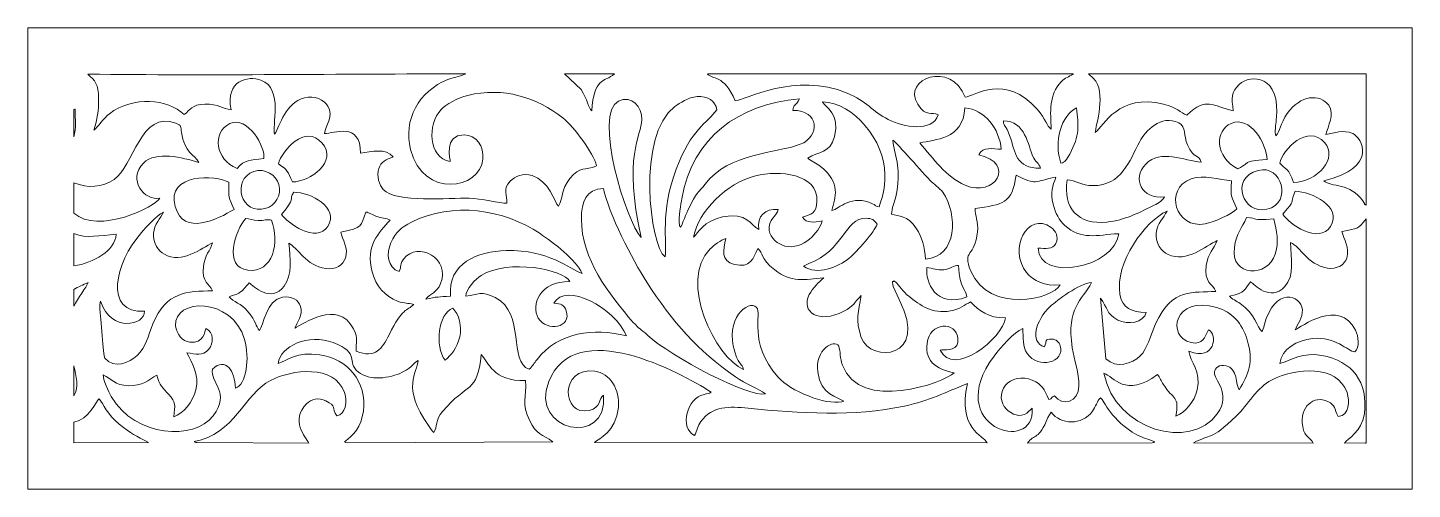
# Model space of a CAD drawing. Header units: millimetres. Extents: x -181 to 1707, y -676 to -472.
# Drawn here: x 1107 to 1707, y -672 to -472 of the extents above; entities that cross this region are included whole.
import ezdxf

# ---------------------------------------------------------------- set-up
doc = ezdxf.new("R2010")
doc.units = ezdxf.units.MM
doc.header["$MEASUREMENT"] = 0
doc.layers.add('Layer 1', color=7, linetype='Continuous')

msp = doc.modelspace()

# ---------------------------------------------------------------- linework, layer by layer
at = {"layer": 'Layer 1', "color": 250, "lineweight": 20}
msp.add_lwpolyline([(1106.6759, -671.8576), (1706.6759, -671.8576), (1706.6759, -471.8576), (1106.6759, -471.8576), (1106.6759, -671.8576)], close=True, dxfattribs=at)
for points, knots in [([(1496.6562, -491.8576), (1496.6562, -491.8576), (1401.2047, -491.8576), (1401.2047, -491.8576), (1403.1721, -494.4235), (1408.4092, -491.9268), (1413.2331, -503.5918), (1417.0499, -503.3117), (1439.4087, -490.7498), (1461.8185, -500.2267), (1470.1601, -503.754), (1472.6766, -508.0666), (1479.6148, -511.6458), (1486.0784, -514.98), (1498.9233, -517.2824), (1501.1794, -509.6075), (1498.5902, -508.1395), (1495.9365, -510.8608), (1492.3324, -505.0046), (1485.4521, -493.8249), (1506.8757, -485.9818), (1512.9568, -502.0268), (1516.7266, -501.4239), (1530.3767, -491.4446), (1544.0883, -507.2261), (1547.8551, -511.5617), (1548.232, -514.3536), (1550.2144, -515.8484), (1549.7827, -508.3782), (1549.2635, -500.9268), (1554.4722, -495.3443), (1556.4402, -493.2347), (1557.571, -493.3823), (1559.8697, -491.9016), (1559.8697, -491.9016), (1496.6562, -491.8576), (1496.6562, -491.8576)], [0, 0, 0, 0, 0.08333333, 0.08333333, 0.08333333, 0.16666667, 0.16666667, 0.16666667, 0.25, 0.25, 0.25, 0.33333333, 0.33333333, 0.33333333, 0.41666667, 0.41666667, 0.41666667, 0.5, 0.5, 0.5, 0.58333333, 0.58333333, 0.58333333, 0.66666667, 0.66666667, 0.66666667, 0.75, 0.75, 0.75, 0.83333333, 0.83333333, 0.83333333, 0.91666667, 0.91666667, 0.91666667, 1, 1, 1, 1]), ([(1296.5073, -491.8576), (1242.3851, -491.8576), (1186.1275, -492.66), (1132.713, -491.9641), (1135.8665, -494.7457), (1137.4056, -496.5096), (1137.3985, -502.4206), (1137.3919, -508.0112), (1136.9512, -511.3445), (1135.3264, -516.2003), (1137.2609, -515.0275), (1139.4505, -511.0694), (1142.0573, -509.1274), (1152.4903, -501.3544), (1167.2987, -502.6156), (1174.5329, -509.4866), (1177.3679, -507.4624), (1177.5173, -505.1278), (1183.3765, -504.9524), (1189.5788, -504.7668), (1190.9929, -507.0592), (1194.8381, -507.3899), (1192.171, -494.6363), (1202.2105, -492.5727), (1207.7745, -494.5804), (1217.6932, -498.1592), (1212.2787, -515.0617), (1213.6781, -518.0367), (1216.1196, -514.0826), (1218.2482, -504.4401), (1226.6495, -502.2212), (1230.9689, -501.0803), (1235.0777, -503.1864), (1236.7562, -505.8164), (1239.5318, -510.1655), (1235.6109, -514.4724), (1235.353, -517.7194), (1239.272, -517.7182), (1250.93, -512.4016), (1250.9219, -526.2873), (1255.843, -525.4837), (1261.5887, -523.948), (1265.108, -527.802), (1264.9773, -527.878), (1264.7644, -527.8086), (1264.6944, -527.9886), (1262.2634, -528.9612), (1259.7433, -529.8705), (1258.7878, -532.8366), (1257.781, -535.9617), (1258.9659, -540.0739), (1260.7182, -541.9556), (1266.2964, -547.9458), (1289.4133, -545.5536), (1298.0342, -545.7305), (1302.8081, -545.8283), (1311.6811, -548.0782), (1314.2989, -547.9254), (1314.743, -544.5099), (1312.1437, -541.9693), (1315.7558, -538.3491), (1317.9725, -536.1277), (1321.307, -534.8208), (1325.2823, -535.9201), (1332.2527, -537.8471), (1335.2459, -547.7585), (1336.6271, -549.2022), (1338.631, -546.1125), (1337.7911, -541.924), (1341.6064, -537.2014), (1346.2296, -531.4788), (1347.9891, -534.1341), (1353.2, -531.6613), (1351.8206, -526.0982), (1343.5065, -514.8875), (1338.5741, -510.9801), (1327.3691, -502.1028), (1312.7701, -497.3959), (1297.3541, -501.1866), (1293.15, -502.2202), (1287.7644, -505.1668), (1285.8189, -507.3192), (1279.8654, -513.906), (1280.0092, -527.9908), (1289.7792, -529.8928), (1289.8252, -529.198), (1286.6941, -518.2236), (1295.8259, -518.2748), (1300.999, -518.3039), (1304.4729, -523.2172), (1303.9415, -528.8413), (1302.699, -541.9912), (1278.1262, -546.1068), (1272.5878, -524.6169), (1269.2967, -511.8468), (1276.1373, -499.2396), (1288.7877, -494.31), (1291.9775, -493.0669), (1294.8944, -492.814), (1296.5073, -491.8576)], [0, 0, 0, 0, 0.03030303, 0.03030303, 0.03030303, 0.06060606, 0.06060606, 0.06060606, 0.09090909, 0.09090909, 0.09090909, 0.12121212, 0.12121212, 0.12121212, 0.15151515, 0.15151515, 0.15151515, 0.18181818, 0.18181818, 0.18181818, 0.21212121, 0.21212121, 0.21212121, 0.24242424, 0.24242424, 0.24242424, 0.27272727, 0.27272727, 0.27272727, 0.3030303, 0.3030303, 0.3030303, 0.33333333, 0.33333333, 0.33333333, 0.36363636, 0.36363636, 0.36363636, 0.39393939, 0.39393939, 0.39393939, 0.42424242, 0.42424242, 0.42424242, 0.45454545, 0.45454545, 0.45454545, 0.48484848, 0.48484848, 0.48484848, 0.51515152, 0.51515152, 0.51515152, 0.54545455, 0.54545455, 0.54545455, 0.57575758, 0.57575758, 0.57575758, 0.60606061, 0.60606061, 0.60606061, 0.63636364, 0.63636364, 0.63636364, 0.66666667, 0.66666667, 0.66666667, 0.6969697, 0.6969697, 0.6969697, 0.72727273, 0.72727273, 0.72727273, 0.75757576, 0.75757576, 0.75757576, 0.78787879, 0.78787879, 0.78787879, 0.81818182, 0.81818182, 0.81818182, 0.84848485, 0.84848485, 0.84848485, 0.87878788, 0.87878788, 0.87878788, 0.90909091, 0.90909091, 0.90909091, 0.93939394, 0.93939394, 0.93939394, 0.96969697, 0.96969697, 0.96969697, 1, 1, 1, 1]), ([(1361.0217, -491.8576), (1361.0217, -491.8576), (1339.2599, -491.8576), (1339.2599, -491.8576), (1339.2599, -491.8576), (1346.5422, -498.5832), (1346.5422, -498.5832), (1349.1581, -502.8979), (1349.6535, -506.5472), (1351.1354, -507.9303), (1352.0447, -493.3538), (1356.2963, -495.6744), (1361.0217, -491.8576)], [0, 0, 0, 0, 0.25, 0.25, 0.25, 0.5, 0.5, 0.5, 0.75, 0.75, 0.75, 1, 1, 1, 1]), ([(1686.6759, -548.7387), (1686.6759, -548.7387), (1686.6759, -491.8576), (1686.6759, -491.8576), (1686.6759, -491.8576), (1566.344, -491.8576), (1566.344, -491.8576), (1566.344, -491.8576), (1568.4867, -493.9208), (1568.4867, -493.9208), (1574.4402, -499.549), (1569.37, -514.5843), (1569.274, -517.329), (1572.8367, -514.3418), (1579.4705, -500.235), (1598.8658, -504.9312), (1604.6752, -506.3378), (1606.2094, -508.7054), (1608.9897, -509.7073), (1617.6144, -501.6317), (1619.9787, -505.776), (1629.0961, -507.81), (1628.3869, -502.1821), (1627.9531, -499.8963), (1631.6692, -496.4617), (1636.6122, -491.8929), (1649.9256, -491.9879), (1647.7188, -511.974), (1647.5787, -513.4682), (1646.8438, -517.4274), (1647.5835, -518.6524), (1649.6139, -516.8183), (1649.2551, -513.6228), (1652.5034, -508.988), (1658.0968, -501.0065), (1666.7257, -500.3357), (1670.4509, -505.4582), (1673.2106, -509.2531), (1670.0471, -514.594), (1669.2337, -518.1548), (1673.1153, -517.6463), (1676.506, -515.8518), (1680.8764, -517.6956), (1684.659, -519.2915), (1692.384, -532.5871), (1668.2938, -538.1653), (1671.5179, -541.0487), (1679.8194, -539.0486), (1685.244, -546.8992), (1686.678, -548.9744), (1685.554, -548.1898), (1686.6759, -548.7387)], [0, 0, 0, 0, 0.05882353, 0.05882353, 0.05882353, 0.11764706, 0.11764706, 0.11764706, 0.17647059, 0.17647059, 0.17647059, 0.23529412, 0.23529412, 0.23529412, 0.29411765, 0.29411765, 0.29411765, 0.35294118, 0.35294118, 0.35294118, 0.41176471, 0.41176471, 0.41176471, 0.47058824, 0.47058824, 0.47058824, 0.52941176, 0.52941176, 0.52941176, 0.58823529, 0.58823529, 0.58823529, 0.64705882, 0.64705882, 0.64705882, 0.70588235, 0.70588235, 0.70588235, 0.76470588, 0.76470588, 0.76470588, 0.82352941, 0.82352941, 0.82352941, 0.88235294, 0.88235294, 0.88235294, 0.94117647, 0.94117647, 0.94117647, 1, 1, 1, 1]), ([(1372.5747, -562.7131), (1365.9739, -556.1386), (1351.6223, -508.9651), (1362.6781, -503.6809), (1368.3831, -500.954), (1373.0492, -505.9755), (1372.8319, -511.8156), (1372.5801, -518.5856), (1364.5087, -527.752), (1372.5747, -562.7131)], [0, 0, 0, 0, 0.33333333, 0.33333333, 0.33333333, 0.66666667, 0.66666667, 0.66666667, 1, 1, 1, 1]), ([(1382.9017, -571.186), (1376.3557, -566.4282), (1370.3203, -518.492), (1387.1127, -506.0621), (1389.2882, -504.4517), (1392.844, -501.9961), (1396.7246, -501.7132), (1401.44, -501.3691), (1404.6236, -503.5821), (1405.3275, -507.4024), (1401.0712, -513.3325), (1394.1774, -515.7802), (1387.71, -533.0995), (1380.5872, -552.1748), (1383.8954, -564.4466), (1382.9017, -571.186)], [0, 0, 0, 0, 0.2, 0.2, 0.2, 0.4, 0.4, 0.4, 0.6, 0.6, 0.6, 0.8, 0.8, 0.8, 1, 1, 1, 1]), ([(1389.7552, -558.2909), (1388.7743, -557.0734), (1389.4017, -558.6372), (1388.995, -556.4608), (1388.6731, -554.7366), (1389.7608, -547.73), (1390.0821, -546.004), (1395.1142, -518.9788), (1414.3492, -505.3875), (1441.0879, -502.6453), (1439.7851, -505.7045), (1438.3629, -505.0359), (1438.2441, -507.7096), (1449.9852, -507.468), (1450.0077, -519.0719), (1441.4467, -522.3845), (1431.3253, -526.3011), (1410.4155, -526.0569), (1400.2366, -539.5847), (1396.9209, -543.9913), (1397.7095, -541.5899), (1394.0843, -548.3061), (1392.1679, -551.8566), (1391.2193, -554.6435), (1389.7552, -558.2909)], [0, 0, 0, 0, 0.125, 0.125, 0.125, 0.25, 0.25, 0.25, 0.375, 0.375, 0.375, 0.5, 0.5, 0.5, 0.625, 0.625, 0.625, 0.75, 0.75, 0.75, 0.875, 0.875, 0.875, 1, 1, 1, 1]), ([(1126.6759, -519.2052), (1126.6759, -519.2052), (1126.6759, -507.3155), (1126.6759, -507.3155), (1126.8442, -507.2376), (1127.0141, -507.1645), (1127.1874, -507.101), (1127.2141, -512.1733), (1127.8209, -514.8991), (1126.6759, -519.2052)], [0, 0, 0, 0, 0.33333333, 0.33333333, 0.33333333, 0.66666667, 0.66666667, 0.66666667, 1, 1, 1, 1]), ([(1126.6759, -552.1856), (1126.6759, -552.1856), (1126.6759, -539.0056), (1126.6759, -539.0056), (1132.7617, -541.5343), (1138.8635, -541.109), (1144.1316, -537.6361), (1152.5213, -532.1058), (1155.6351, -507.3045), (1170.832, -513.2862), (1173.4573, -514.3196), (1172.9756, -514.4268), (1173.3379, -517.3049), (1174.4244, -525.9385), (1179.0852, -526.8393), (1180.8353, -530.2132), (1173.7233, -528.1008), (1162.1997, -525.0851), (1156.8492, -530.5236), (1149.7678, -537.7215), (1157.1695, -547.0889), (1163.963, -545.6739), (1162.1579, -549.3388), (1137.1684, -561.7183), (1126.6759, -552.1856)], [0, 0, 0, 0, 0.125, 0.125, 0.125, 0.25, 0.25, 0.25, 0.375, 0.375, 0.375, 0.5, 0.5, 0.5, 0.625, 0.625, 0.625, 0.75, 0.75, 0.75, 0.875, 0.875, 0.875, 1, 1, 1, 1]), ([(1197.3772, -532.8188), (1187.9441, -529.1258), (1186.354, -517.1955), (1194.3052, -513.3725), (1201.8944, -509.7235), (1210.0591, -523.9765), (1208.9754, -528.5994), (1202.8484, -529.3449), (1200.9239, -528.8879), (1197.3772, -532.8188)], [0, 0, 0, 0, 0.33333333, 0.33333333, 0.33333333, 0.66666667, 0.66666667, 0.66666667, 1, 1, 1, 1]), ([(1444.6996, -528.3531), (1449.4961, -525.492), (1454.3842, -526.2587), (1456.2998, -519.0578), (1458.9429, -509.1228), (1452.4336, -506.4209), (1451.1201, -504.0222), (1464.5088, -504.2648), (1478.141, -520.9389), (1478.1354, -535.5207), (1478.1335, -542.3879), (1477.3321, -543.6322), (1475.6789, -549.4626), (1473.203, -548.954), (1474.9353, -549.1875), (1472.8276, -548.1795), (1463.7921, -543.8582), (1458.1599, -550.38), (1455.1689, -551.067), (1456.3969, -545.1418), (1459.5902, -539.3924), (1450.0905, -531.787), (1448.6627, -530.6439), (1445.9143, -529.7572), (1444.6996, -528.3531)], [0, 0, 0, 0, 0.125, 0.125, 0.125, 0.25, 0.25, 0.25, 0.375, 0.375, 0.375, 0.5, 0.5, 0.5, 0.625, 0.625, 0.625, 0.75, 0.75, 0.75, 0.875, 0.875, 0.875, 1, 1, 1, 1]), ([(1493.2726, -521.8069), (1499.7763, -520.1246), (1511.9265, -520.6707), (1512.8321, -506.6194), (1521.2993, -507.2007), (1527.8683, -515.739), (1528.5444, -524.5163), (1525.1464, -524.3663), (1520.4358, -523.2114), (1518.8447, -526.9606), (1535.08, -530.653), (1525.7625, -545.7214), (1512.9174, -540.098), (1504.5269, -536.4247), (1499.0273, -528.3721), (1493.2726, -521.8069)], [0, 0, 0, 0, 0.2, 0.2, 0.2, 0.4, 0.4, 0.4, 0.6, 0.6, 0.6, 0.8, 0.8, 0.8, 1, 1, 1, 1]), ([(1554.4203, -530.5761), (1551.1627, -521.5822), (1554.606, -509.5979), (1561.1947, -506.5987), (1562.0352, -514.3311), (1562.6288, -518.524), (1558.2031, -526.5999), (1556.7205, -529.3049), (1556.2836, -530.0669), (1554.4203, -530.5761)], [0, 0, 0, 0, 0.33333333, 0.33333333, 0.33333333, 0.66666667, 0.66666667, 0.66666667, 1, 1, 1, 1]), ([(1557.1678, -537.7824), (1560.5986, -537.8715), (1563.343, -540.2739), (1568.2128, -540.2939), (1580.7795, -540.3458), (1584.019, -529.6571), (1588.5637, -521.1908), (1590.9321, -516.7789), (1597.7683, -509.1818), (1605.4639, -513.0983), (1608.9062, -514.85), (1607.4171, -518.5027), (1609.2613, -522.6121), (1612.1926, -529.1426), (1613.9305, -526.4145), (1615.1798, -530.1301), (1607.8119, -529.5599), (1597.5739, -524.3487), (1591.1662, -530.9218), (1584.9517, -537.2967), (1589.4927, -546.2562), (1599.2787, -545.2057), (1598.2247, -547.1233), (1596.0683, -548.1682), (1593.9543, -549.1913), (1587.3653, -552.3795), (1582.5292, -555.1117), (1574.2458, -556.0557), (1561.9742, -557.4538), (1555.0792, -550.014), (1557.1678, -537.7824)], [0, 0, 0, 0, 0.1, 0.1, 0.1, 0.2, 0.2, 0.2, 0.3, 0.3, 0.3, 0.4, 0.4, 0.4, 0.5, 0.5, 0.5, 0.6, 0.6, 0.6, 0.7, 0.7, 0.7, 0.8, 0.8, 0.8, 0.9, 0.9, 0.9, 1, 1, 1, 1]), ([(1631.0431, -533.0482), (1621.0482, -527.9182), (1621.0537, -516.2601), (1628.1759, -513.3059), (1636.58, -509.8198), (1643.4266, -522.0951), (1643.8164, -528.9967), (1631.9665, -529.92), (1638.005, -529.5868), (1631.0431, -533.0482)], [0, 0, 0, 0, 0.33333333, 0.33333333, 0.33333333, 0.66666667, 0.66666667, 0.66666667, 1, 1, 1, 1]), ([(1215.3263, -530.8665), (1216.8679, -524.8357), (1227.0521, -513.631), (1234.119, -521.7003), (1241.3738, -529.9838), (1228.8853, -538.5067), (1221.4849, -538.7017), (1219.2537, -534.1213), (1219.5257, -533.6649), (1215.3263, -530.8665)], [0, 0, 0, 0, 0.33333333, 0.33333333, 0.33333333, 0.66666667, 0.66666667, 0.66666667, 1, 1, 1, 1]), ([(1545.5189, -532.7622), (1534.7218, -532.785), (1534.853, -526.1616), (1532.164, -518.588), (1530.4273, -513.6966), (1529.7831, -515.1394), (1529.4562, -512.2622), (1539.0265, -512.0837), (1540.2996, -523.3391), (1542.1325, -527.4232), (1543.4075, -530.2648), (1544.8322, -530.2223), (1545.5189, -532.7622)], [0, 0, 0, 0, 0.25, 0.25, 0.25, 0.5, 0.5, 0.5, 0.75, 0.75, 0.75, 1, 1, 1, 1]), ([(1649.2276, -530.5586), (1650.5201, -524.5391), (1661.4019, -513.4666), (1668.657, -521.6206), (1674.6175, -528.32), (1665.7564, -538.6126), (1655.1586, -538.9599), (1653.3629, -532.8335), (1651.5331, -533.0789), (1649.2276, -530.5586)], [0, 0, 0, 0, 0.33333333, 0.33333333, 0.33333333, 0.66666667, 0.66666667, 0.66666667, 1, 1, 1, 1]), ([(1491.8229, -558.956), (1487.8679, -552.8077), (1484.0549, -553.6951), (1481.0539, -552.6121), (1480.9707, -549.9896), (1482.3141, -547.8763), (1482.8727, -545.1266), (1485.3539, -532.9094), (1482.7333, -528.876), (1481.5393, -520.5416), (1483.2368, -521.6697), (1495.1865, -535.3972), (1497.5229, -537.8212), (1499.344, -539.6307), (1501.8367, -541.2485), (1503.1955, -543.1762), (1509.9142, -552.709), (1509.4504, -571.1129), (1495.7441, -572.1822), (1495.4525, -566.9513), (1494.1847, -562.6275), (1491.8229, -558.956)], [0, 0, 0, 0, 0.14285714, 0.14285714, 0.14285714, 0.28571429, 0.28571429, 0.28571429, 0.42857143, 0.42857143, 0.42857143, 0.57142857, 0.57142857, 0.57142857, 0.71428571, 0.71428571, 0.71428571, 0.85714286, 0.85714286, 0.85714286, 1, 1, 1, 1]), ([(1204.6782, -534.1141), (1209.3799, -532.3731), (1214.503, -535.8951), (1215.5469, -539.7551), (1216.8788, -544.6784), (1213.7106, -548.9862), (1210.0322, -550.1165), (1199.031, -553.497), (1194.7613, -537.7868), (1204.6782, -534.1141)], [0, 0, 0, 0, 0.33333333, 0.33333333, 0.33333333, 0.66666667, 0.66666667, 0.66666667, 1, 1, 1, 1]), ([(1395.2014, -562.5872), (1397.4301, -551.2558), (1409.4691, -539.2224), (1422.107, -536.0586), (1432.2252, -533.5255), (1449.1209, -534.8674), (1448.7052, -547.1033), (1448.5311, -552.221), (1446.18, -552.8137), (1442.3578, -554.018), (1444.3143, -556.6762), (1447.2764, -556.2303), (1450.9232, -555.5602), (1449.7442, -560.4348), (1442.7485, -568.3197), (1434.8133, -566.479), (1431.8776, -565.7979), (1428.4321, -562.8222), (1428.0492, -559.7343), (1427.4497, -554.9026), (1431.2706, -553.4213), (1431.9111, -550.611), (1426.1113, -550.1659), (1422.7421, -553.497), (1423.4591, -559.2658), (1419.7096, -557.4084), (1418.6734, -551.6534), (1407.8077, -553.8442), (1399.5037, -555.5184), (1397.3682, -560.6652), (1395.2014, -562.5872)], [0, 0, 0, 0, 0.1, 0.1, 0.1, 0.2, 0.2, 0.2, 0.3, 0.3, 0.3, 0.4, 0.4, 0.4, 0.5, 0.5, 0.5, 0.6, 0.6, 0.6, 0.7, 0.7, 0.7, 0.8, 0.8, 0.8, 0.9, 0.9, 0.9, 1, 1, 1, 1]), ([(1639.9252, -533.6649), (1649.9503, -530.9099), (1655.1883, -547.6809), (1643.6498, -550.5297), (1633.4899, -553.0378), (1627.2445, -537.1498), (1639.9252, -533.6649)], [0, 0, 0, 0, 0.5, 0.5, 0.5, 1, 1, 1, 1]), ([(1196.2028, -550.5894), (1189.009, -554.8051), (1174.1594, -562.3727), (1170.5879, -549.3551), (1166.5332, -534.5754), (1188.4683, -535.791), (1193.8104, -538.8286), (1193.8929, -546.3094), (1193.5447, -544.7353), (1196.2028, -550.5894)], [0, 0, 0, 0, 0.33333333, 0.33333333, 0.33333333, 0.66666667, 0.66666667, 0.66666667, 1, 1, 1, 1]), ([(1579.4679, -561.0999), (1577.6831, -575.9821), (1544.981, -582.1813), (1544.5059, -567.428), (1547.8382, -567.4389), (1550.8429, -568.054), (1552.2029, -565.2978), (1553.5601, -562.5478), (1552.0892, -559.8), (1550.2197, -558.4572), (1539.8207, -550.9876), (1531.507, -568.1412), (1539.5513, -577.9579), (1542.4132, -581.4502), (1547.2868, -583.9005), (1554.019, -583.2647), (1551.1023, -589.451), (1523.4061, -596.1412), (1515.3508, -577.2868), (1511.3727, -567.9753), (1517.3475, -571.2532), (1518.2708, -560.3566), (1518.6687, -555.6609), (1517.1346, -553.3838), (1517.1946, -550.1453), (1529.078, -548.5599), (1533.4855, -548.0151), (1534.9496, -535.7567), (1543.9661, -540.3586), (1542.8411, -538.4398), (1552.2198, -536.5578), (1550.7851, -540.63), (1549.7883, -543.0405), (1551.0289, -548.3155), (1551.9819, -552.367), (1553.6892, -555.2436), (1556.1145, -557.501), (1563.1101, -564.0119), (1569.7945, -561.6535), (1579.4679, -561.0999)], [0, 0, 0, 0, 0.07692308, 0.07692308, 0.07692308, 0.15384615, 0.15384615, 0.15384615, 0.23076923, 0.23076923, 0.23076923, 0.30769231, 0.30769231, 0.30769231, 0.38461538, 0.38461538, 0.38461538, 0.46153846, 0.46153846, 0.46153846, 0.53846154, 0.53846154, 0.53846154, 0.61538462, 0.61538462, 0.61538462, 0.69230769, 0.69230769, 0.69230769, 0.76923077, 0.76923077, 0.76923077, 0.84615385, 0.84615385, 0.84615385, 0.92307692, 0.92307692, 0.92307692, 1, 1, 1, 1]), ([(1630.5965, -550.4069), (1628.7057, -552.5261), (1620.5792, -556.1254), (1616.9434, -556.8333), (1604.152, -559.3239), (1598.7214, -541.7486), (1610.9088, -537.3842), (1616.4379, -535.4044), (1622.8581, -537.7346), (1628.3538, -538.241), (1627.884, -546.6873), (1628.2341, -543.9773), (1630.5965, -550.4069)], [0, 0, 0, 0, 0.25, 0.25, 0.25, 0.5, 0.5, 0.5, 0.75, 0.75, 0.75, 1, 1, 1, 1]), ([(1216.6256, -552.7549), (1223.1671, -545.2104), (1219.5369, -546.9092), (1221.9484, -543.1174), (1229.2569, -543.1015), (1241.8361, -549.8114), (1236.6896, -557.9358), (1231.8225, -565.6188), (1218.9952, -556.2451), (1216.6256, -552.7549)], [0, 0, 0, 0, 0.33333333, 0.33333333, 0.33333333, 0.66666667, 0.66666667, 0.66666667, 1, 1, 1, 1]), ([(1356.1525, -541.4708), (1358.3489, -552.1395), (1368.7598, -572.566), (1374.9546, -582.1169), (1386.2312, -599.5032), (1396.8519, -611.6257), (1413.3603, -623.07), (1417.966, -626.263), (1423.3879, -628.3872), (1426.3573, -630.4442), (1419.6553, -632.4565), (1385.562, -614.524), (1375.1897, -605.0162), (1372.1905, -602.2672), (1371.7705, -602.5569), (1369.113, -599.5272), (1358.4143, -587.3297), (1346.6585, -572.0215), (1346.6056, -554.8226), (1346.5819, -547.1014), (1348.5802, -541.8305), (1356.1525, -541.4708)], [0, 0, 0, 0, 0.14285714, 0.14285714, 0.14285714, 0.28571429, 0.28571429, 0.28571429, 0.42857143, 0.42857143, 0.42857143, 0.57142857, 0.57142857, 0.57142857, 0.71428571, 0.71428571, 0.71428571, 0.85714286, 0.85714286, 0.85714286, 1, 1, 1, 1]), ([(1650.5198, -552.6121), (1650.5198, -552.6121), (1651.1268, -551.9016), (1651.1268, -551.9016), (1655.9123, -546.5382), (1653.5514, -548.7753), (1655.8504, -542.6964), (1663.0995, -542.9711), (1676.532, -549.3385), (1671.1739, -557.977), (1666.2962, -565.8417), (1653.161, -557.0906), (1650.5198, -552.6121)], [0, 0, 0, 0, 0.25, 0.25, 0.25, 0.5, 0.5, 0.5, 0.75, 0.75, 0.75, 1, 1, 1, 1]), ([(1186.8276, -565.054), (1185.7492, -568.3225), (1183.414, -570.5537), (1182.8757, -575.2363), (1182.0271, -582.6139), (1185.3779, -582.482), (1186.7354, -585.8812), (1175.7316, -586.0506), (1166.7633, -586.1269), (1160.9207, -600.1567), (1158.698, -605.4941), (1158.0113, -610.2184), (1154.1445, -613.8261), (1150.5508, -617.179), (1144.2853, -619.8868), (1140.0544, -615.0613), (1139.6279, -614.0742), (1138.2943, -597.1979), (1137.9364, -593.4686), (1137.8211, -592.2673), (1137.8383, -591.134), (1138.2915, -590.3948), (1142.7841, -604.2598), (1157.6037, -600.729), (1157.3102, -594.7151), (1139.5521, -595.69), (1144.3388, -573.7366), (1156.0196, -560.5811), (1158.0063, -558.3437), (1162.4229, -553.3344), (1165.4783, -551.7419), (1164.2987, -554.3315), (1161.5005, -557.1603), (1161.1967, -560.8805), (1160.8201, -565.4913), (1163.3403, -568.6092), (1165.8934, -570.0514), (1173.4676, -574.3302), (1182.1068, -567.4342), (1186.8276, -565.054)], [0, 0, 0, 0, 0.07692308, 0.07692308, 0.07692308, 0.15384615, 0.15384615, 0.15384615, 0.23076923, 0.23076923, 0.23076923, 0.30769231, 0.30769231, 0.30769231, 0.38461538, 0.38461538, 0.38461538, 0.46153846, 0.46153846, 0.46153846, 0.53846154, 0.53846154, 0.53846154, 0.61538462, 0.61538462, 0.61538462, 0.69230769, 0.69230769, 0.69230769, 0.76923077, 0.76923077, 0.76923077, 0.84615385, 0.84615385, 0.84615385, 0.92307692, 0.92307692, 0.92307692, 1, 1, 1, 1]), ([(1273.9581, -591.7573), (1270.9655, -594.8355), (1269.3195, -592.734), (1263.2441, -604.8987), (1260.2822, -610.8294), (1257.4053, -615.3792), (1249.0421, -612.046), (1248.647, -607.8194), (1250.3149, -607.0151), (1247.8112, -602.2684), (1240.989, -589.3342), (1225.8834, -600.3599), (1222.4076, -601.9958), (1223.3334, -599.8157), (1226.0365, -596.1845), (1224.9422, -592.6121), (1224.1064, -589.884), (1220.881, -587.9701), (1217.1145, -588.5872), (1210.0597, -589.7434), (1208.8467, -601.0291), (1207.0622, -603.1211), (1205.3721, -600.7818), (1205.9341, -599.5031), (1201.9535, -594.6535), (1199.3048, -591.4269), (1195.7474, -590.5761), (1193.9504, -588.4493), (1195.9656, -587.406), (1196.8711, -587.9576), (1198.941, -586.3698), (1200.6929, -585.026), (1201.3262, -583.7429), (1202.6515, -582.4107), (1204.3028, -583.6257), (1212.1374, -591.505), (1217.8443, -583.7833), (1221.3883, -578.9881), (1220.5221, -571.7202), (1219.8326, -565.1984), (1223.3975, -566.9532), (1227.5219, -575.1135), (1235.8156, -576.2415), (1240.0829, -576.822), (1243.3027, -574.7402), (1244.357, -571.7058), (1245.8914, -567.2895), (1242.982, -563.6565), (1242.3006, -560.3882), (1252.1566, -558.6438), (1250.8269, -557.7432), (1253.2227, -551.7919), (1254.4924, -551.7781), (1256.3281, -553.1462), (1257.845, -553.6432), (1259.7039, -554.2524), (1262.2629, -554.3943), (1263.7042, -555.2736), (1258.9103, -560.608), (1252.8995, -566.3596), (1255.928, -577.6325), (1257.5578, -583.6992), (1261.6275, -588.3896), (1266.914, -590.3166), (1270.4416, -591.6024), (1271.037, -590.976), (1273.9581, -591.7573)], [0, 0, 0, 0, 0.04545455, 0.04545455, 0.04545455, 0.09090909, 0.09090909, 0.09090909, 0.13636364, 0.13636364, 0.13636364, 0.18181818, 0.18181818, 0.18181818, 0.22727273, 0.22727273, 0.22727273, 0.27272727, 0.27272727, 0.27272727, 0.31818182, 0.31818182, 0.31818182, 0.36363636, 0.36363636, 0.36363636, 0.40909091, 0.40909091, 0.40909091, 0.45454545, 0.45454545, 0.45454545, 0.5, 0.5, 0.5, 0.54545455, 0.54545455, 0.54545455, 0.59090909, 0.59090909, 0.59090909, 0.63636364, 0.63636364, 0.63636364, 0.68181818, 0.68181818, 0.68181818, 0.72727273, 0.72727273, 0.72727273, 0.77272727, 0.77272727, 0.77272727, 0.81818182, 0.81818182, 0.81818182, 0.86363636, 0.86363636, 0.86363636, 0.90909091, 0.90909091, 0.90909091, 0.95454545, 0.95454545, 0.95454545, 1, 1, 1, 1]), ([(1289.9252, -588.1621), (1284.8709, -588.4571), (1283.8785, -588.4359), (1279.1465, -589.4667), (1281.1358, -586.8413), (1283.8256, -587.043), (1285.6255, -582.6502), (1290.049, -571.8543), (1275.8598, -564.1503), (1269.539, -572.0768), (1267.9539, -574.0645), (1268.6338, -575.4864), (1267.7095, -577.55), (1262.4602, -575.7799), (1261.971, -569.7722), (1264.0912, -565.0036), (1266.201, -560.2582), (1268.4034, -558.465), (1272.9616, -556.1491), (1290.7648, -547.103), (1312.9551, -550.5197), (1328.6969, -561.0712), (1334.4919, -564.9555), (1344.4136, -572.5385), (1346.9101, -578.3617), (1341.1584, -576.391), (1332.742, -567.9738), (1314.0166, -568.4291), (1301.6172, -568.7307), (1288.6146, -573.8207), (1289.9252, -588.1621)], [0, 0, 0, 0, 0.1, 0.1, 0.1, 0.2, 0.2, 0.2, 0.3, 0.3, 0.3, 0.4, 0.4, 0.4, 0.5, 0.5, 0.5, 0.6, 0.6, 0.6, 0.7, 0.7, 0.7, 0.8, 0.8, 0.8, 0.9, 0.9, 0.9, 1, 1, 1, 1]), ([(1622.1795, -564.1), (1620.7398, -567.6677), (1618.1899, -569.4193), (1617.415, -574.8312), (1616.3151, -582.5101), (1620.1722, -582.733), (1621.545, -586.0947), (1611.5718, -586.9999), (1602.8729, -583.9999), (1595.4053, -600.1967), (1593.2989, -604.7652), (1591.827, -611.2058), (1588.8138, -614.0302), (1585.1148, -617.4969), (1578.5286, -619.6039), (1573.8838, -615.3514), (1573.8838, -615.3514), (1571.5708, -589.051), (1571.5708, -589.051), (1574.7847, -593.202), (1573.7913, -595.6285), (1579.0419, -598.5088), (1583.3522, -600.8731), (1590.4164, -599.5819), (1591.3059, -595.2109), (1584.9642, -594.988), (1581.1345, -593.658), (1580.0071, -587.4594), (1577.5037, -573.6966), (1591.2681, -555.2971), (1600.3905, -551.3311), (1598.9664, -554.3381), (1596.0505, -556.2835), (1595.6832, -560.8921), (1595.329, -565.3372), (1597.9362, -568.7701), (1600.8097, -570.1211), (1608.9853, -573.9651), (1617.1087, -566.2783), (1622.1795, -564.1)], [0, 0, 0, 0, 0.07692308, 0.07692308, 0.07692308, 0.15384615, 0.15384615, 0.15384615, 0.23076923, 0.23076923, 0.23076923, 0.30769231, 0.30769231, 0.30769231, 0.38461538, 0.38461538, 0.38461538, 0.46153846, 0.46153846, 0.46153846, 0.53846154, 0.53846154, 0.53846154, 0.61538462, 0.61538462, 0.61538462, 0.69230769, 0.69230769, 0.69230769, 0.76923077, 0.76923077, 0.76923077, 0.84615385, 0.84615385, 0.84615385, 0.92307692, 0.92307692, 0.92307692, 1, 1, 1, 1]), ([(1201.2187, -554.4928), (1202.8847, -554.5069), (1204.2209, -555.273), (1206.4983, -555.3808), (1208.8964, -555.4943), (1210.8365, -554.7157), (1212.254, -555.2727), (1216.0974, -564.5451), (1213.0242, -578.2595), (1202.1351, -576.9414), (1191.338, -575.6342), (1196.5048, -559.6087), (1201.2187, -554.4928)], [0, 0, 0, 0, 0.25, 0.25, 0.25, 0.5, 0.5, 0.5, 0.75, 0.75, 0.75, 1, 1, 1, 1]), ([(1442.8311, -575.2172), (1442.8311, -575.2172), (1445.2272, -574.046), (1445.2272, -574.046), (1460.2791, -568.532), (1460.627, -554.2746), (1470.0354, -554.4456), (1472.5794, -554.4919), (1473.5153, -555.0298), (1474.7271, -557.0231), (1473.7288, -560.1039), (1465.9306, -569.0453), (1462.67, -571.6883), (1457.8123, -575.6259), (1448.8209, -579.2863), (1442.8311, -575.2172)], [0, 0, 0, 0, 0.2, 0.2, 0.2, 0.4, 0.4, 0.4, 0.6, 0.6, 0.6, 0.8, 0.8, 0.8, 1, 1, 1, 1]), ([(1677.3106, -651.8576), (1677.3106, -651.8576), (1686.432, -651.7954), (1686.432, -651.7954), (1686.432, -651.7954), (1686.4308, -651.8576), (1686.4308, -651.8576), (1686.4308, -651.8576), (1686.6759, -651.8576), (1686.6759, -651.8576), (1686.6759, -651.8576), (1686.6759, -554.6282), (1686.6759, -554.6282), (1682.7375, -559.6624), (1683.5154, -558.5247), (1676.1228, -560.1782), (1677.1002, -563.5086), (1679.6646, -567.1129), (1678.2664, -571.7317), (1677.4672, -574.3708), (1674.103, -576.7663), (1669.882, -576.0021), (1660.718, -574.3423), (1658.5719, -566.7681), (1653.8458, -564.9643), (1654.1287, -571.532), (1655.7994, -579.3404), (1651.435, -584.0339), (1645.0945, -590.8521), (1638.1513, -583.0065), (1636.5566, -581.9109), (1633.69, -585.3208), (1634.7765, -586.5629), (1627.5086, -588.1596), (1628.383, -589.2668), (1630.6035, -590.4445), (1632.0434, -591.3387), (1638.7637, -595.7263), (1639.1331, -601.7408), (1641.5187, -603.5353), (1641.8238, -603.0986), (1642.2978, -601.791), (1642.5136, -600.9206), (1646.8561, -583.3991), (1658.7835, -587.957), (1659.0233, -594.0015), (1659.1705, -597.7208), (1656.9425, -600.2898), (1655.8769, -602.7801), (1658.1671, -601.7836), (1675.097, -588.7041), (1682.1107, -602.9692), (1683.3323, -605.4535), (1683.9709, -610.299), (1681.7666, -612.357), (1678.6568, -611.9541), (1673.3322, -605.4748), (1663.6243, -606.5525), (1656.5618, -607.3368), (1650.1428, -610.7422), (1649.2842, -617.3665), (1655.6041, -615.5039), (1658.8476, -612.3976), (1667.4433, -613.8711), (1680.6513, -616.135), (1687.7073, -625.6253), (1685.8929, -639.12), (1684.8211, -647.0896), (1678.5584, -649.8802), (1677.3106, -651.8576)], [0, 0, 0, 0, 0.04347826, 0.04347826, 0.04347826, 0.08695652, 0.08695652, 0.08695652, 0.13043478, 0.13043478, 0.13043478, 0.17391304, 0.17391304, 0.17391304, 0.2173913, 0.2173913, 0.2173913, 0.26086957, 0.26086957, 0.26086957, 0.30434783, 0.30434783, 0.30434783, 0.34782609, 0.34782609, 0.34782609, 0.39130435, 0.39130435, 0.39130435, 0.43478261, 0.43478261, 0.43478261, 0.47826087, 0.47826087, 0.47826087, 0.52173913, 0.52173913, 0.52173913, 0.56521739, 0.56521739, 0.56521739, 0.60869565, 0.60869565, 0.60869565, 0.65217391, 0.65217391, 0.65217391, 0.69565217, 0.69565217, 0.69565217, 0.73913043, 0.73913043, 0.73913043, 0.7826087, 0.7826087, 0.7826087, 0.82608696, 0.82608696, 0.82608696, 0.86956522, 0.86956522, 0.86956522, 0.91304348, 0.91304348, 0.91304348, 0.95652174, 0.95652174, 0.95652174, 1, 1, 1, 1]), ([(1634.7881, -554.1499), (1640.4399, -554.3931), (1636.0724, -555.4272), (1646.6642, -554.7329), (1647.886, -560.3185), (1649.0138, -564.0856), (1647.2815, -569.956), (1644.2305, -580.2943), (1627.7668, -579.8674), (1629.5675, -567.157), (1630.4936, -560.6214), (1632.9014, -558.8413), (1634.7881, -554.1499)], [0, 0, 0, 0, 0.25, 0.25, 0.25, 0.5, 0.5, 0.5, 0.75, 0.75, 0.75, 1, 1, 1, 1]), ([(1126.6759, -575.092), (1126.6759, -575.092), (1126.6759, -560.9938), (1126.6759, -560.9938), (1132.245, -563.4151), (1137.8303, -561.7842), (1145.013, -561.3641), (1144.3901, -568.602), (1135.3356, -573.6699), (1126.6759, -575.092)], [0, 0, 0, 0, 0.33333333, 0.33333333, 0.33333333, 0.66666667, 0.66666667, 0.66666667, 1, 1, 1, 1]), ([(1423.0966, -567.5564), (1425.6181, -569.5906), (1423.7111, -571.427), (1430.402, -576.8317), (1437.3111, -582.4126), (1443.5278, -580.9848), (1451.6409, -580.2834), (1449.5729, -582.1104), (1446.841, -584.5372), (1445.3785, -587.4638), (1441.5652, -595.0944), (1449.373, -600.3626), (1460.3348, -594.7051), (1464.6567, -592.4746), (1464.9327, -590.9343), (1467.799, -587.9029), (1466.8547, -595.0974), (1465.1734, -598.1615), (1467.9099, -606.0549), (1471.7977, -617.2697), (1497.8193, -615.5543), (1484.2918, -589.6299), (1484.2918, -589.6299), (1481.6484, -583.9377), (1481.6484, -583.9377), (1481.2545, -580.7644), (1481.603, -582.4098), (1482.1813, -581.5009), (1484.8816, -583.9392), (1485.7712, -586.0972), (1488.4562, -588.2374), (1493.311, -592.1067), (1498.5732, -596.0198), (1506.6281, -594.5663), (1510.5434, -593.8599), (1512.6814, -591.9192), (1515.2617, -590.6873), (1519.1072, -594.5782), (1522.714, -597.638), (1530.3861, -597.5573), (1529.2511, -606.4556), (1507.7922, -623.5433), (1502.0659, -611.6055), (1503.366, -611.1348), (1508.9091, -612.3494), (1509.7517, -608.2976), (1510.6975, -599.2371), (1498.7982, -598.8876), (1496.7609, -606.892), (1494.4313, -616.0453), (1500.4077, -619.8571), (1508.1207, -621.4053), (1504.022, -625.6283), (1467.3426, -638.8029), (1459.719, -618.0633), (1458.6406, -615.1298), (1458.8747, -612.0797), (1458.1436, -609.828), (1456.2344, -606.5197), (1447.7738, -611.3208), (1449.0069, -620.9886), (1450.305, -631.1666), (1458.0079, -631.907), (1460.2916, -633.6593), (1460.2916, -633.6593), (1459.413, -633.9785), (1459.413, -633.9785), (1452.3495, -635.3757), (1437.1207, -629.3002), (1431.8917, -623.3107), (1418.4499, -607.9144), (1425.143, -595.8348), (1422.4786, -593.0469), (1418.9375, -589.3411), (1408.5226, -598.2069), (1413.0896, -612.3582), (1415.3517, -619.3683), (1416.0653, -616.517), (1416.8673, -619.9796), (1404.7452, -614.8293), (1388.2949, -581.6065), (1402.4443, -567.7161), (1403.5808, -566.6003), (1407.3151, -563.4117), (1409.2099, -563.2595), (1408.0394, -568.3188), (1406.8419, -572.7689), (1412.9508, -574.407), (1419.7745, -576.2368), (1421.1774, -571.5801), (1423.0966, -567.5564)], [0, 0, 0, 0, 0.03333333, 0.03333333, 0.03333333, 0.06666667, 0.06666667, 0.06666667, 0.1, 0.1, 0.1, 0.13333333, 0.13333333, 0.13333333, 0.16666667, 0.16666667, 0.16666667, 0.2, 0.2, 0.2, 0.23333333, 0.23333333, 0.23333333, 0.26666667, 0.26666667, 0.26666667, 0.3, 0.3, 0.3, 0.33333333, 0.33333333, 0.33333333, 0.36666667, 0.36666667, 0.36666667, 0.4, 0.4, 0.4, 0.43333333, 0.43333333, 0.43333333, 0.46666667, 0.46666667, 0.46666667, 0.5, 0.5, 0.5, 0.53333333, 0.53333333, 0.53333333, 0.56666667, 0.56666667, 0.56666667, 0.6, 0.6, 0.6, 0.63333333, 0.63333333, 0.63333333, 0.66666667, 0.66666667, 0.66666667, 0.7, 0.7, 0.7, 0.73333333, 0.73333333, 0.73333333, 0.76666667, 0.76666667, 0.76666667, 0.8, 0.8, 0.8, 0.83333333, 0.83333333, 0.83333333, 0.86666667, 0.86666667, 0.86666667, 0.9, 0.9, 0.9, 0.93333333, 0.93333333, 0.93333333, 0.96666667, 0.96666667, 0.96666667, 1, 1, 1, 1]), ([(1334.661, -591.2775), (1339.619, -581.7772), (1361.1099, -593.2207), (1366.1704, -605.3963), (1351.8207, -601.8124), (1336.895, -603.6708), (1327.3859, -615.579), (1326.0306, -617.2762), (1325.688, -618.3365), (1323.9464, -619.8509), (1314.8218, -616.546), (1322.5605, -595.6153), (1309.3152, -588.7534), (1303.3842, -585.6809), (1301.7391, -587.5485), (1296.5501, -588.2461), (1296.401, -585.0082), (1300.8743, -580.7138), (1303.1873, -579.2435), (1314.8868, -571.8065), (1339.1342, -576.6988), (1341.6342, -581.84), (1328.4768, -581.5593), (1324.5915, -592.2114), (1327.9373, -597.6886), (1331.6316, -603.7359), (1342.5563, -601.8924), (1340.0363, -594.4701), (1339.1802, -591.9489), (1337.7942, -591.3312), (1334.661, -591.2775)], [0, 0, 0, 0, 0.1, 0.1, 0.1, 0.2, 0.2, 0.2, 0.3, 0.3, 0.3, 0.4, 0.4, 0.4, 0.5, 0.5, 0.5, 0.6, 0.6, 0.6, 0.7, 0.7, 0.7, 0.8, 0.8, 0.8, 0.9, 0.9, 0.9, 1, 1, 1, 1]), ([(1496.3361, -575.7958), (1498.777, -576.0765), (1500.9928, -577.0161), (1503.6181, -576.7326), (1506.2437, -576.4491), (1508.1907, -574.7784), (1510.0433, -574.894), (1510.7006, -585.6224), (1513.1106, -584.5072), (1513.6988, -588.5256), (1500.2051, -593.5036), (1495.5487, -582.0929), (1496.3361, -575.7958)], [0, 0, 0, 0, 0.25, 0.25, 0.25, 0.5, 0.5, 0.5, 0.75, 0.75, 0.75, 1, 1, 1, 1]), ([(1126.6759, -592.5245), (1126.6759, -592.5245), (1126.6759, -585.2202), (1126.6759, -585.2202), (1128.6073, -584.2187), (1130.6536, -583.263), (1132.8252, -582.3148), (1132.342, -584.2015), (1128.2123, -589.094), (1126.6759, -592.5245)], [0, 0, 0, 0, 0.33333333, 0.33333333, 0.33333333, 0.66666667, 0.66666667, 0.66666667, 1, 1, 1, 1]), ([(1551.6503, -631.3973), (1549.5745, -632.2456), (1551.027, -632.4597), (1549.1019, -632.8873), (1547.0286, -628.4503), (1546.3131, -626.4699), (1542.0175, -624.5394), (1537.789, -622.6396), (1532.7147, -623.9677), (1530.4139, -626.7512), (1524.5257, -633.8744), (1533.9138, -642.8446), (1539.6963, -638.8249), (1539.6963, -638.8249), (1541.9725, -636.6794), (1541.9725, -636.6794), (1543.395, -657.3113), (1502.606, -644.6872), (1525.4781, -614.1117), (1528.4483, -610.1412), (1533.8437, -603.9806), (1537.895, -602.1549), (1538.0891, -606.0352), (1537.7146, -610.0599), (1539.7645, -613.0137), (1544.6443, -620.045), (1556.2232, -616.8974), (1554.1324, -609.7026), (1553.6442, -608.0232), (1552.3611, -606.8701), (1550.4669, -606.7651), (1547.1543, -606.5816), (1548.4949, -607.8816), (1547.2393, -610.0877), (1540.7003, -608.2582), (1543.4247, -598.5591), (1549.7808, -592.6406), (1552.6112, -590.005), (1562.2687, -582.6846), (1567.6965, -582.2867), (1563.5427, -590.2507), (1556.6665, -592.8478), (1559.333, -610.5119), (1560.1476, -615.9053), (1562.2721, -621.5534), (1562.1999, -627.0566), (1562.1077, -634.0807), (1555.0733, -636.133), (1551.6503, -631.3973)], [0, 0, 0, 0, 0.0625, 0.0625, 0.0625, 0.125, 0.125, 0.125, 0.1875, 0.1875, 0.1875, 0.25, 0.25, 0.25, 0.3125, 0.3125, 0.3125, 0.375, 0.375, 0.375, 0.4375, 0.4375, 0.4375, 0.5, 0.5, 0.5, 0.5625, 0.5625, 0.5625, 0.625, 0.625, 0.625, 0.6875, 0.6875, 0.6875, 0.75, 0.75, 0.75, 0.8125, 0.8125, 0.8125, 0.875, 0.875, 0.875, 0.9375, 0.9375, 0.9375, 1, 1, 1, 1]), ([(1631.6992, -628.7288), (1629.9806, -626.677), (1631.1952, -619.3544), (1625.9454, -618.3233), (1623.1116, -617.7666), (1621.1671, -619.0985), (1620.9008, -621.1421), (1620.5014, -624.2081), (1628.5579, -630.1242), (1622.1708, -639.1015), (1610.6578, -655.2831), (1577.9928, -646.4784), (1572.988, -621.5844), (1577.2902, -622.8659), (1582.2945, -632.585), (1596.3086, -622.1217), (1597.1874, -623.4851), (1597.8482, -624.9654), (1598.7032, -626.3223), (1603.1136, -633.3236), (1605.9371, -631.1513), (1604.1736, -640.1749), (1608.0713, -638.8877), (1612.3439, -633.7015), (1613.4388, -628.8323), (1615.3167, -620.4832), (1610.3297, -616.7605), (1609.8949, -612.0591), (1621.4509, -616.4779), (1622.3108, -604.6218), (1618.3624, -602.8042), (1616.642, -605.8511), (1616.096, -609.4004), (1610.7951, -608.2717), (1600.1061, -605.9955), (1603.2071, -587.4016), (1621.9451, -593.1123), (1628.7323, -595.1805), (1632.8817, -599.9057), (1635.1019, -607.0273), (1638.1085, -616.672), (1635.5939, -622.1617), (1631.6992, -628.7288)], [0, 0, 0, 0, 0.07142857, 0.07142857, 0.07142857, 0.14285714, 0.14285714, 0.14285714, 0.21428571, 0.21428571, 0.21428571, 0.28571429, 0.28571429, 0.28571429, 0.35714286, 0.35714286, 0.35714286, 0.42857143, 0.42857143, 0.42857143, 0.5, 0.5, 0.5, 0.57142857, 0.57142857, 0.57142857, 0.64285714, 0.64285714, 0.64285714, 0.71428571, 0.71428571, 0.71428571, 0.78571429, 0.78571429, 0.78571429, 0.85714286, 0.85714286, 0.85714286, 0.92857143, 0.92857143, 0.92857143, 1, 1, 1, 1]), ([(1196.7358, -628.0506), (1196.4966, -620.5507), (1192.4092, -614.3881), (1186.7097, -619.7721), (1185.5645, -625.8585), (1194.9325, -629.6265), (1186.9889, -640.0608), (1178.9133, -650.6679), (1153.3315, -649.518), (1142.8628, -631.6958), (1141.6594, -629.6472), (1139.2307, -624.3697), (1139.4527, -622.2902), (1142.9391, -624.0228), (1144.4001, -626.8081), (1150.2764, -626.9825), (1156.4431, -627.1657), (1158.9553, -624.4785), (1162.6492, -622.3693), (1163.5885, -626.7453), (1165.413, -628.2153), (1167.6576, -630.6249), (1171.2034, -634.4317), (1170.4135, -635.1572), (1169.9571, -640.5078), (1174.0806, -639.0559), (1178.3847, -633.9441), (1179.56, -628.7592), (1181.1222, -621.8645), (1177.7949, -617.1168), (1175.6703, -612.7049), (1179.65, -613.2878), (1182.41, -614.304), (1185.1384, -611.1783), (1187.3249, -608.6736), (1187.3952, -603.6322), (1183.9056, -602.2465), (1183.4555, -603.2827), (1183.0564, -608.7783), (1176.9253, -608.0926), (1173.6155, -607.7222), (1171.1024, -604.548), (1170.788, -601.01), (1169.723, -589.0285), (1195.3101, -588.2843), (1200.6676, -606.9789), (1202.9719, -615.0191), (1201.3668, -626.5746), (1196.7358, -628.0506)], [0, 0, 0, 0, 0.0625, 0.0625, 0.0625, 0.125, 0.125, 0.125, 0.1875, 0.1875, 0.1875, 0.25, 0.25, 0.25, 0.3125, 0.3125, 0.3125, 0.375, 0.375, 0.375, 0.4375, 0.4375, 0.4375, 0.5, 0.5, 0.5, 0.5625, 0.5625, 0.5625, 0.625, 0.625, 0.625, 0.6875, 0.6875, 0.6875, 0.75, 0.75, 0.75, 0.8125, 0.8125, 0.8125, 0.875, 0.875, 0.875, 0.9375, 0.9375, 0.9375, 1, 1, 1, 1]), ([(1287.5578, -615.9753), (1282.9827, -609.5863), (1284.6021, -595.7519), (1290.866, -593.4323), (1293.5257, -595.8632), (1295.0376, -601.3113), (1293.9305, -605.8324), (1292.738, -610.701), (1290.189, -613.5948), (1287.5578, -615.9753)], [0, 0, 0, 0, 0.33333333, 0.33333333, 0.33333333, 0.66666667, 0.66666667, 0.66666667, 1, 1, 1, 1]), ([(1356.2131, -631.1034), (1358.2111, -653.8821), (1323.7895, -646.6545), (1332.4683, -625.1543), (1343.9929, -596.6037), (1389.3595, -621.1065), (1402.8113, -629.7425), (1401.9703, -630.5256), (1401.2371, -630.3971), (1399.7456, -630.738), (1392.5636, -632.3809), (1388.7884, -644.9813), (1395.6206, -648.6065), (1396.7687, -646.536), (1397.0318, -644.2749), (1398.3506, -642.4635), (1403.347, -635.5998), (1410.8259, -635.9586), (1418.8906, -636.7419), (1441.1707, -638.9058), (1464.742, -640.494), (1486.5754, -635.8189), (1497.386, -633.5043), (1504.4886, -629.7491), (1513.8814, -626.047), (1509.5519, -645.8397), (1520.8177, -648.4012), (1522.4218, -651.7), (1522.4218, -651.7), (1352.3138, -651.6084), (1352.3138, -651.6084), (1354.0977, -649.8118), (1361.6541, -647.088), (1362.6465, -636.4281), (1363.3835, -628.51), (1358.9316, -621.6153), (1352.4742, -620.7126), (1337.1103, -618.5653), (1337.9427, -640.5734), (1349.9917, -637.6615), (1355.2842, -636.3828), (1354.0089, -632.58), (1356.2131, -631.1034)], [0, 0, 0, 0, 0.07142857, 0.07142857, 0.07142857, 0.14285714, 0.14285714, 0.14285714, 0.21428571, 0.21428571, 0.21428571, 0.28571429, 0.28571429, 0.28571429, 0.35714286, 0.35714286, 0.35714286, 0.42857143, 0.42857143, 0.42857143, 0.5, 0.5, 0.5, 0.57142857, 0.57142857, 0.57142857, 0.64285714, 0.64285714, 0.64285714, 0.71428571, 0.71428571, 0.71428571, 0.78571429, 0.78571429, 0.78571429, 0.85714286, 0.85714286, 0.85714286, 0.92857143, 0.92857143, 0.92857143, 1, 1, 1, 1]), ([(1215.2409, -617.3615), (1215.9939, -609.7582), (1228.4833, -604.2432), (1239.0298, -608.2795), (1251.3107, -612.9799), (1244.3119, -616.3929), (1249.9917, -621.0624), (1254.7763, -624.9955), (1263.7338, -623.823), (1268.9901, -621.1268), (1274.2569, -618.4249), (1273.4064, -617.2515), (1275.9417, -615.979), (1275.4125, -621.5731), (1268.5784, -627.3591), (1280.323, -644.2067), (1281.2791, -645.5783), (1281.7105, -646.3238), (1282.6673, -647.3025), (1284.2755, -644.74), (1283.2662, -641.9519), (1286.4794, -638.1154), (1297.1506, -625.3734), (1301.4894, -630.6608), (1303.201, -613.4728), (1306.1583, -616.5745), (1308.3263, -625.194), (1322.4401, -624.7639), (1322.8974, -632.1931), (1320.4825, -634.4286), (1324.2033, -642.2294), (1326.9171, -647.9185), (1329.6396, -648.0317), (1334.2087, -651.3012), (1334.2087, -651.3012), (1245.1468, -651.6881), (1245.1468, -651.6881), (1243.9147, -651.4203), (1244.7655, -651.7475), (1243.9944, -651.2243), (1247.8978, -648.3668), (1251.0963, -645.0188), (1252.1237, -638.0181), (1253.9995, -625.2358), (1245.0646, -615.2364), (1233.2613, -613.5557), (1223.219, -612.1254), (1219.049, -616.0006), (1215.2409, -617.3615)], [0, 0, 0, 0, 0.0625, 0.0625, 0.0625, 0.125, 0.125, 0.125, 0.1875, 0.1875, 0.1875, 0.25, 0.25, 0.25, 0.3125, 0.3125, 0.3125, 0.375, 0.375, 0.375, 0.4375, 0.4375, 0.4375, 0.5, 0.5, 0.5, 0.5625, 0.5625, 0.5625, 0.625, 0.625, 0.625, 0.6875, 0.6875, 0.6875, 0.75, 0.75, 0.75, 0.8125, 0.8125, 0.8125, 0.875, 0.875, 0.875, 0.9375, 0.9375, 0.9375, 1, 1, 1, 1]), ([(1228.5418, -651.8485), (1228.5418, -651.8485), (1180.0429, -651.6316), (1180.0429, -651.6316), (1179.1111, -651.41), (1179.3283, -651.4622), (1178.8257, -651.1627), (1196.2418, -648.0133), (1200.4538, -630.7297), (1211.9139, -624.6782), (1220.8972, -619.9346), (1239.7265, -617.5891), (1243.91, -629.9229), (1245.2944, -634.0044), (1244.4404, -639.3003), (1240.6939, -640.0402), (1238.0949, -636.3928), (1240.8021, -635.9202), (1235.8547, -633.5143), (1232.6308, -631.9464), (1229.7089, -632.7269), (1227.5256, -634.8399), (1220.1758, -641.9537), (1227.2462, -649.3264), (1228.5418, -651.8485)], [0, 0, 0, 0, 0.125, 0.125, 0.125, 0.25, 0.25, 0.25, 0.375, 0.375, 0.375, 0.5, 0.5, 0.5, 0.625, 0.625, 0.625, 0.75, 0.75, 0.75, 0.875, 0.875, 0.875, 1, 1, 1, 1]), ([(1663.6446, -651.8294), (1663.6446, -651.8294), (1611.8641, -651.7678), (1611.8641, -651.7678), (1619.4677, -647.5309), (1618.9019, -651.2271), (1630.3777, -640.1749), (1635.1769, -635.5529), (1639.6614, -627.4664), (1645.6455, -624.5197), (1656.1867, -619.3289), (1674.1517, -617.5947), (1678.3836, -629.9469), (1679.6551, -633.658), (1679.4766, -639.6833), (1674.5993, -640.3646), (1672.6836, -636.866), (1673.6316, -635.4998), (1670.0802, -633.8091), (1663.9754, -630.9021), (1657.7014, -636.0571), (1659.1889, -644.6556), (1660.087, -649.8477), (1662.5266, -648.9791), (1663.6446, -651.8294)], [0, 0, 0, 0, 0.125, 0.125, 0.125, 0.25, 0.25, 0.25, 0.375, 0.375, 0.375, 0.5, 0.5, 0.5, 0.625, 0.625, 0.625, 0.75, 0.75, 0.75, 0.875, 0.875, 0.875, 1, 1, 1, 1]), ([(1126.6759, -631.3014), (1126.6759, -631.3014), (1126.6759, -618.4182), (1126.6759, -618.4182), (1127.7065, -622.6629), (1128.9519, -627.7344), (1126.6759, -631.3014)], [0, 0, 0, 0, 0.5, 0.5, 0.5, 1, 1, 1, 1]), ([(1126.6759, -651.6664), (1126.6759, -651.6664), (1126.6759, -642.803), (1126.6759, -642.803), (1133.3736, -641.649), (1136.3237, -633.4965), (1137.5932, -632.6491), (1139.6015, -634.976), (1141.0724, -639.2992), (1146.3442, -643.6576), (1151.4372, -647.8682), (1153.6587, -648.5078), (1158.9659, -651.6369), (1158.9659, -651.6369), (1126.6759, -651.6664), (1126.6759, -651.6664)], [0, 0, 0, 0, 0.2, 0.2, 0.2, 0.4, 0.4, 0.4, 0.6, 0.6, 0.6, 0.8, 0.8, 0.8, 1, 1, 1, 1]), ([(1550.2087, -638.4876), (1554.3231, -643.7883), (1563.4478, -644.4102), (1568.1078, -637.9969), (1569.4272, -636.1812), (1570.2042, -633.5987), (1571.4986, -632.1681), (1573.214, -633.4843), (1576.2275, -642.0644), (1587.2459, -648.212), (1590.1541, -649.8346), (1592.0186, -649.9518), (1595.0377, -651.3021), (1594.6351, -651.5884), (1595.1159, -651.4993), (1593.9609, -651.7028), (1593.9609, -651.7028), (1539.9111, -651.8344), (1539.9111, -651.8344), (1542.943, -647.5916), (1544.7875, -650.7548), (1548.7931, -640.766), (1548.7931, -640.766), (1550.2087, -638.4876), (1550.2087, -638.4876)], [0, 0, 0, 0, 0.125, 0.125, 0.125, 0.25, 0.25, 0.25, 0.375, 0.375, 0.375, 0.5, 0.5, 0.5, 0.625, 0.625, 0.625, 0.75, 0.75, 0.75, 0.875, 0.875, 0.875, 1, 1, 1, 1])]:
    msp.add_open_spline(points, degree=3, knots=knots, dxfattribs=at)

doc.saveas('drawing.dxf')
